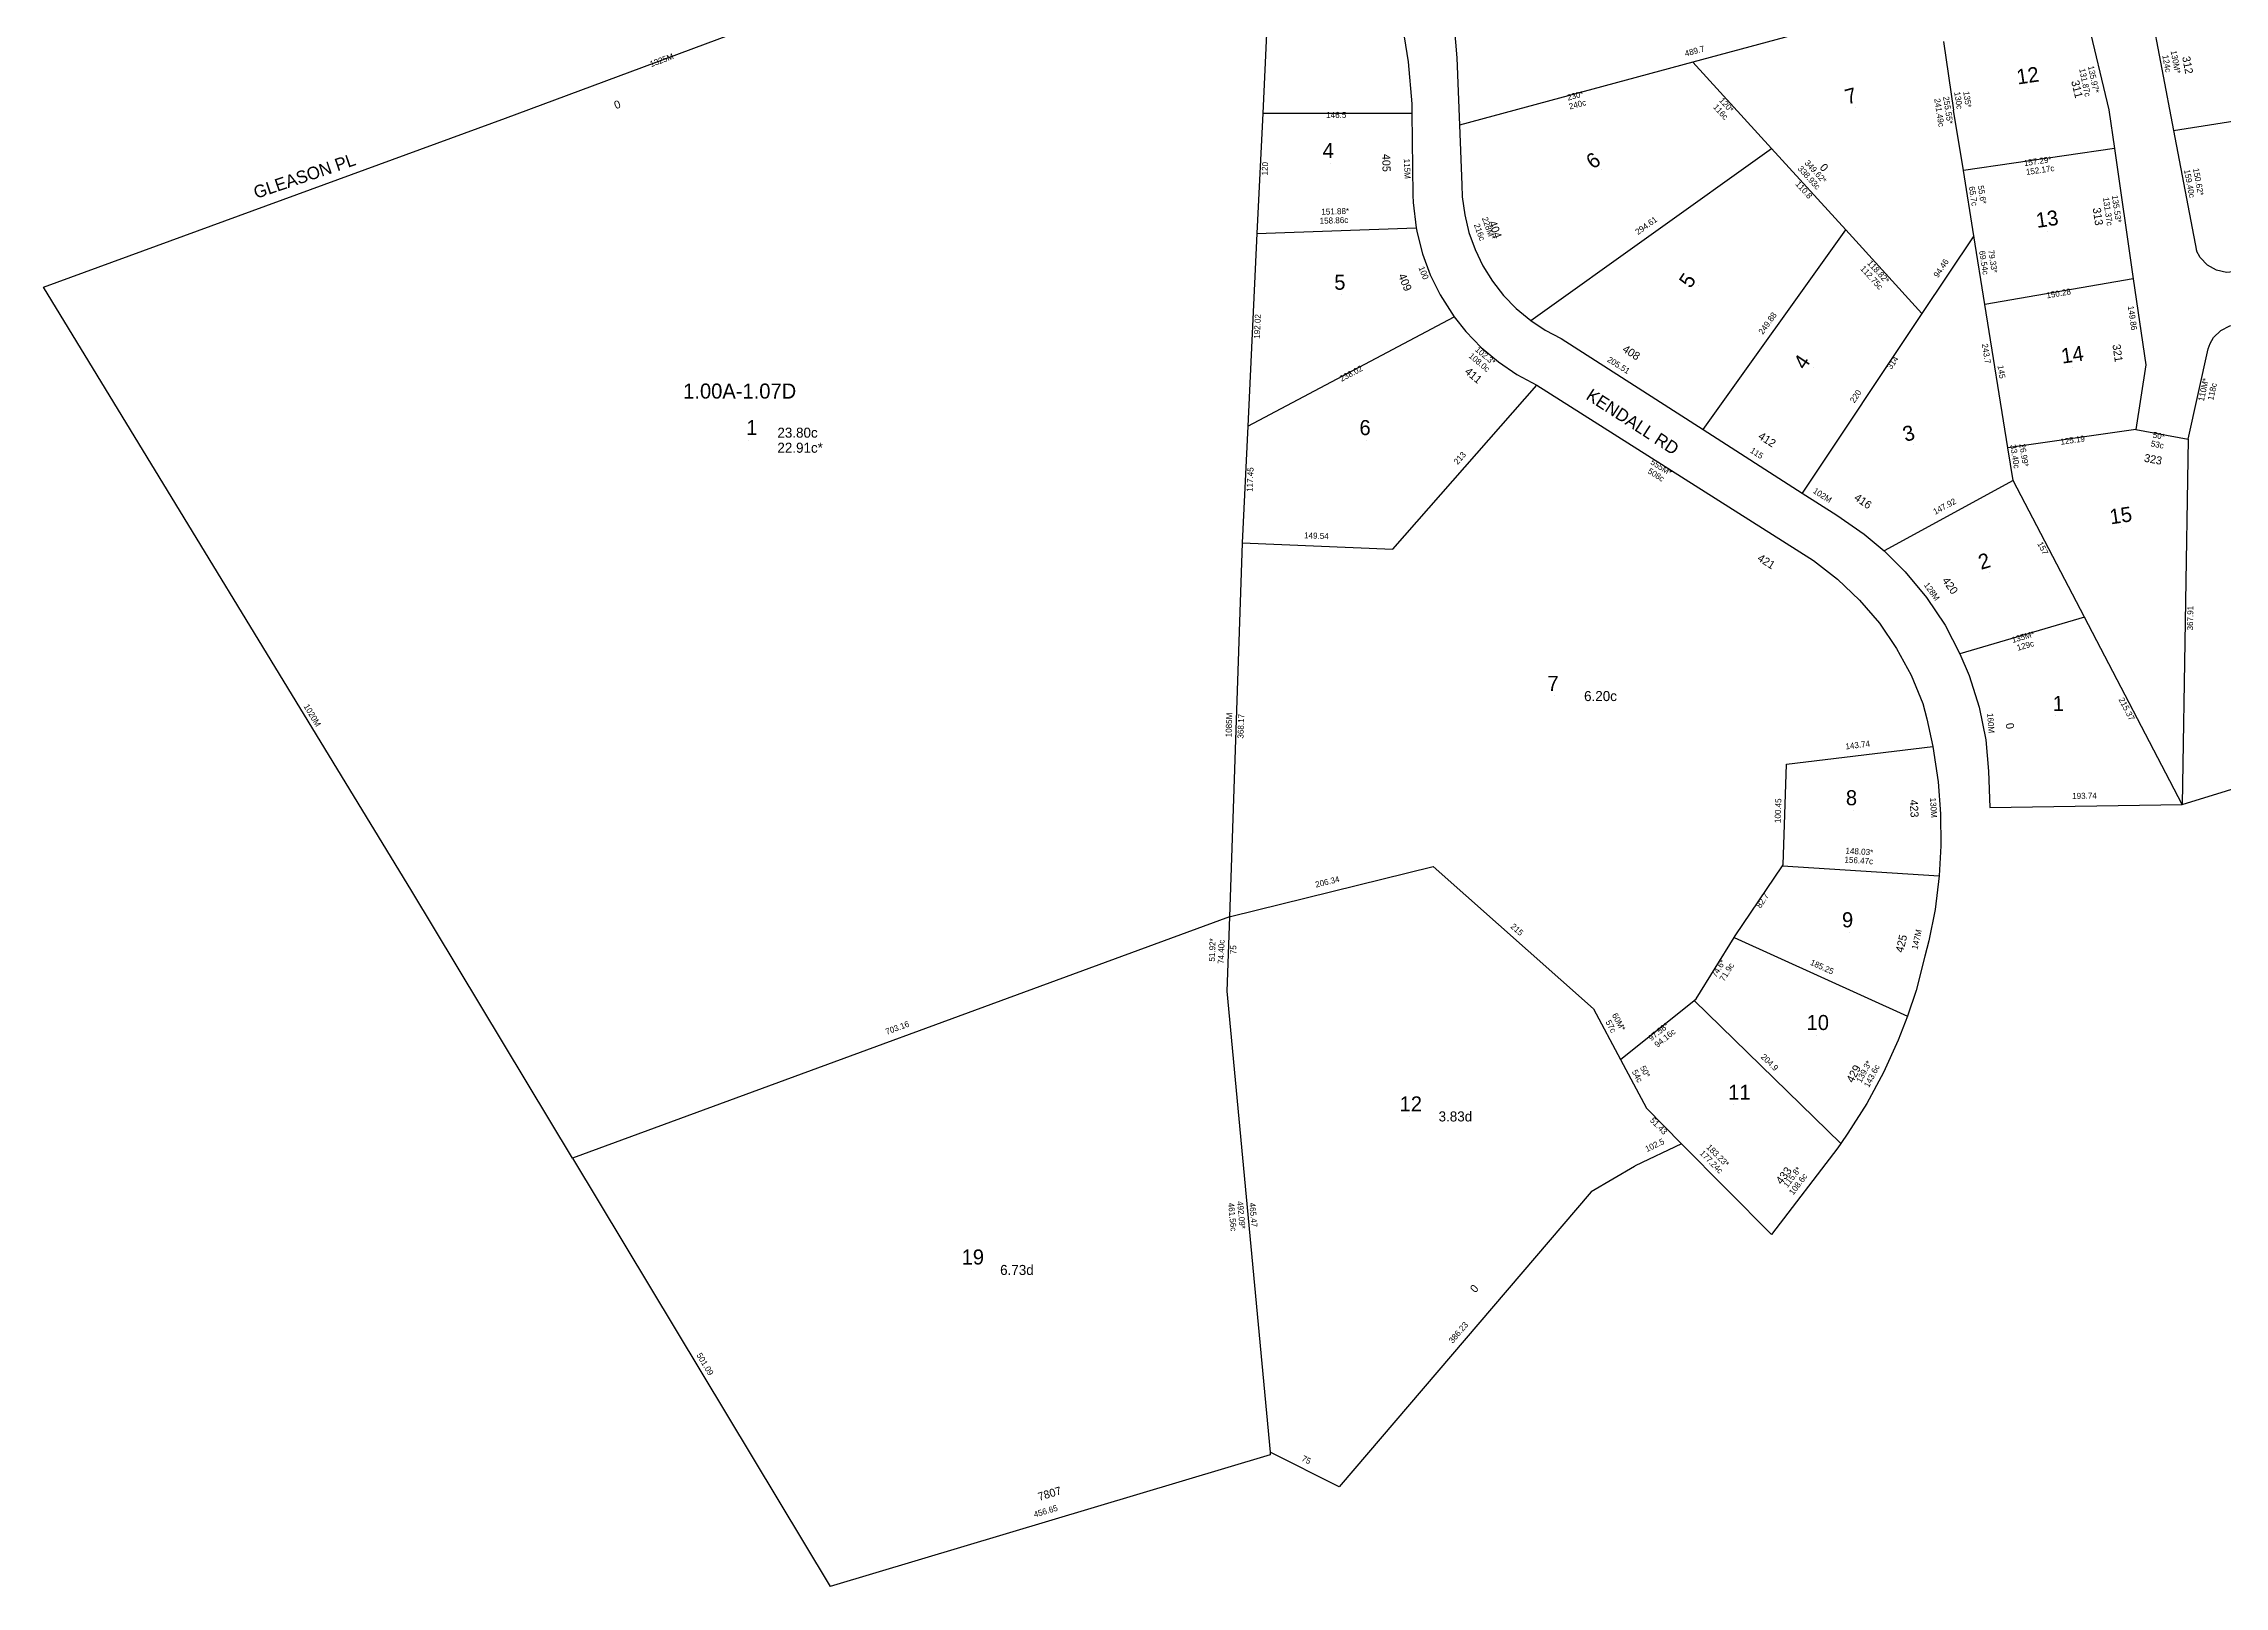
# Model space of a CAD drawing. Extents: x 2546959 to 2550387, y 581906 to 585027.
# Drawn here: x 2546959 to 2549132, y 581906 to 583444 of the extents above; entities that cross this region are included whole.
import ezdxf

# ---------------------------------------------------------------- set-up
doc = ezdxf.new("R2010")
doc.units = 0
for name, color, linetype in [('Level 20', 7, 'Continuous'), ('Level 38', 7, 'Continuous'), ('Level 39', 7, 'Continuous'), ('Level 40', 7, 'Continuous'), ('Level 41', 7, 'Continuous'), ('Level 42', 7, 'Continuous')]:
    doc.layers.add(name, color=color, linetype=linetype)

msp = doc.modelspace()

# ---------------------------------------------------------------- linework, layer by layer
at = {"layer": 'Level 40'}
for p, q in [((2547418.933, 583369.569), (2548187.133, 583655.923)), ((2548186.209, 583640.677), (2548173.506, 583374.598)), ((2548845.598, 583491.199), (2548602.241, 583425.464)), ((2548995.202, 583468.491), (2549016.87, 583378.193)), ((2549058.121, 583479.818), (2549081.302, 583357.597)), ((2548852.159, 583446.26), (2548862.168, 583377.706)), ((2548366.966, 583429.815), (2548369.6, 583362.624)), ((2548602.241, 583425.464), (2548369.6, 583362.624)), ((2548602.241, 583425.464), (2548680.492, 583339.561)), ((2548173.506, 583374.598), (2548167.788, 583254.805)), ((2548173.506, 583374.598), (2548322.179, 583374.593)), ((2548322.049, 583383.932), (2548322.179, 583374.593)), ((2548322.179, 583374.593), (2548323.315, 583293.027)), ((2548871.845, 583317.439), (2548862.168, 583377.706)), ((2549016.87, 583378.193), (2549022.401, 583339.578)), ((2549081.302, 583357.597), (2549259.719, 583385.325)), ((2546958.539, 583201.411), (2547418.933, 583369.569)), ((2548369.6, 583362.624), (2548371.931, 583303.172)), ((2549081.302, 583357.597), (2549104.058, 583237.617)), ((2548440.687, 583168.062), (2548680.492, 583339.561)), ((2548680.492, 583339.561), (2548754.545, 583258.266)), ((2549022.401, 583339.578), (2548871.845, 583317.439)), ((2549022.401, 583339.578), (2549041.175, 583209.556)), ((2548882.268, 583252.518), (2548871.845, 583317.439)), ((2548167.788, 583254.805), (2548158.618, 583062.727)), ((2548167.788, 583254.805), (2548326.552, 583260.472)), ((2548612.434, 583059.418), (2548754.545, 583258.266)), ((2548754.545, 583258.266), (2548830.479, 583174.909)), ((2548882.268, 583252.518), (2548830.479, 583174.909)), ((2548893.294, 583183.852), (2548882.268, 583252.518)), ((2547325.615, 582599.385), (2546958.539, 583201.411)), ((2549041.175, 583209.556), (2548893.294, 583183.852)), ((2549041.175, 583209.556), (2549053.556, 583123.81)), ((2548916.197, 583041.207), (2548893.294, 583183.852)), ((2548158.618, 583062.727), (2548364.202, 583171.818)), ((2548830.479, 583174.909), (2548711.155, 582996.096)), ((2548471.004, 583150.134), (2548612.434, 583059.418)), ((2549095.984, 583049.839), (2549115.828, 583139.833)), ((2549053.556, 583123.81), (2549043.566, 583059.505)), ((2548303.101, 582940.187), (2548446.63, 583103.76)), ((2548446.63, 583103.76), (2548705.276, 582939.858)), ((2548158.618, 583062.727), (2548153.06, 582946.306)), ((2548612.434, 583059.418), (2548711.155, 582996.096)), ((2549043.566, 583059.505), (2548916.197, 583041.207)), ((2549043.566, 583059.505), (2549095.962, 583049.736)), ((2549095.984, 583049.839), (2549089.777, 582685.644)), ((2549095.962, 583049.736), (2549095.984, 583049.839)), ((2548921.436, 583008.579), (2548916.197, 583041.207)), ((2548921.436, 583008.579), (2548793.036, 582938.384)), ((2548992.468, 582872.316), (2548921.436, 583008.579)), ((2548711.155, 582996.096), (2548745.697, 582973.94)), ((2548153.06, 582946.287), (2548140.45, 582573.76)), ((2548153.06, 582946.306), (2548153.06, 582946.287)), ((2548153.06, 582946.306), (2548303.101, 582940.187)), ((2548992.468, 582872.316), (2548868.404, 582835.972)), ((2549089.777, 582685.644), (2548992.468, 582872.316)), ((2548695.695, 582725.95), (2548841.397, 582743.627)), ((2548692.301, 582625.626), (2548695.695, 582725.95)), ((2549089.777, 582685.644), (2549235.186, 582730.658)), ((2548898.081, 582682.54), (2549089.777, 582685.644)), ((2548141.384, 582574.104), (2548343.31, 582623.927)), ((2548343.31, 582623.927), (2548503.266, 582481.876)), ((2548644.362, 582554.848), (2548691.577, 582624.556)), ((2548691.577, 582624.556), (2548692.301, 582625.626)), ((2548691.577, 582624.556), (2548847.726, 582614.448)), ((2547485.72, 582333.191), (2547325.615, 582599.385)), ((2548140.45, 582573.76), (2547485.72, 582333.191)), ((2548140.45, 582573.76), (2548137.945, 582499.756)), ((2548140.45, 582573.76), (2548141.384, 582574.104)), ((2548605.542, 582492.069), (2548643.372, 582553.248)), ((2548643.372, 582553.248), (2548644.362, 582554.848)), ((2548643.372, 582553.248), (2548816.177, 582474.713)), ((2548137.945, 582499.756), (2548180.838, 582040.19)), ((2548503.266, 582481.876), (2548530.137, 582431.402)), ((2548530.137, 582431.402), (2548603.507, 582490.432)), ((2548603.507, 582490.432), (2548605.542, 582492.069)), ((2548603.507, 582490.432), (2548749.665, 582347.91)), ((2548530.137, 582431.402), (2548555.892, 582383.022)), ((2548555.892, 582383.022), (2548590.89, 582347.48)), ((2547485.72, 582333.191), (2547742.428, 581906.383)), ((2548590.89, 582347.48), (2548544.777, 582325.45)), ((2548680.742, 582257.21), (2548590.89, 582347.48)), ((2548746.607, 582343.594), (2548680.742, 582257.21)), ((2548749.665, 582347.91), (2548746.607, 582343.594)), ((2548543.988, 582324.984), (2548500.864, 582299.511)), ((2548544.777, 582325.45), (2548543.988, 582324.984)), ((2548500.864, 582299.511), (2548249.735, 582005.67)), ((2548181.098, 582037.405), (2547742.428, 581906.383)), ((2548249.735, 582005.67), (2548180.838, 582040.19)), ((2548180.838, 582040.19), (2548181.098, 582037.405))]:
    msp.add_line(p, q, dxfattribs=at)
for points in [[(2548319.879, 583611.016), (2548332.974, 583582.446), (2548344.033, 583553.027), (2548353, 583522.905), (2548359.831, 583492.227), (2548364.494, 583461.146), (2548366.966, 583429.815)], [(2548284.022, 583568.754), (2548290.963, 583548.887), (2548302.841, 583508.518), (2548312.007, 583467.447), (2548318.419, 583425.856), (2548322.049, 583383.932)], [(2548323.315, 583293.027), (2548323.605, 583285.597), (2548326.552, 583260.472)], [(2548371.931, 583303.172), (2548372.453, 583291.159), (2548374.826, 583273.284), (2548379.081, 583255.76), (2548385.169, 583238.786), (2548393.023, 583222.554), (2548402.553, 583207.246), (2548413.652, 583193.034), (2548426.196, 583180.08), (2548440.687, 583168.062)], [(2548326.552, 583260.472), (2548327.474, 583255.472), (2548332.798, 583234.491), (2548340.48, 583213.557), (2548350.296, 583193.536), (2548364.202, 583171.818)], [(2549144.535, 583216.772), (2549134.2, 583216.029), (2549124.089, 583218.291), (2549115.056, 583223.368), (2549107.867, 583230.83), (2549104.058, 583237.617)], [(2548364.202, 583171.818), (2548375.89, 583157.088), (2548391.389, 583141.057), (2548408.472, 583126.724), (2548426.952, 583114.247), (2548446.63, 583103.76)], [(2548440.687, 583168.062), (2548455.034, 583158.507), (2548471.004, 583150.134)], [(2549115.828, 583139.833), (2549117.703, 583145.177), (2549121.147, 583151.03), (2549128.416, 583158.133), (2549137.542, 583162.606), (2549147.609, 583163.999)], [(2548745.697, 582973.94), (2548773.109, 582955.073), (2548793.036, 582938.384)], [(2548705.276, 582939.858), (2548722.34, 582928.924), (2548746.406, 582910.365), (2548768.405, 582889.396), (2548788.095, 582866.246), (2548805.263, 582841.168), (2548819.721, 582814.436), (2548831.311, 582786.341)], [(2548793.036, 582938.384), (2548813.969, 582917.638), (2548835.157, 582891.978), (2548853.561, 582864.254), (2548868.404, 582835.972)], [(2548868.404, 582835.972), (2548877.523, 582814.285), (2548887.619, 582782.576), (2548894.363, 582749.99)], [(2548831.311, 582786.341), (2548835.451, 582770.946), (2548841.397, 582743.627)], [(2548841.397, 582743.627), (2548846.741, 582708.233), (2548849.182, 582676.447), (2548849.467, 582644.569), (2548847.726, 582614.448)], [(2548894.363, 582749.99), (2548896.732, 582718.982), (2548898.081, 582682.54)], [(2548847.726, 582614.448), (2548843.579, 582581.12), (2548837.431, 582549.839), (2548833.568, 582534.373)], [(2548833.568, 582534.373), (2548824.655, 582500.335), (2548816.177, 582474.713)], [(2548816.177, 582474.713), (2548806.965, 582450.624), (2548792.371, 582418.609), (2548775.617, 582387.669), (2548756.779, 582357.951), (2548749.665, 582347.91)]]:
    msp.add_lwpolyline(points, dxfattribs=at)
at = {"layer": 'Level 41'}
for p, q in [((2548936.549, 583399.697), (2548936.549, 583399.697)), ((2548764.653, 583380.383), (2548764.653, 583380.383)), ((2548240.71, 583325.024), (2548240.71, 583325.024)), ((2548511.638, 583318.577), (2548511.638, 583318.577)), ((2548955.862, 583256.772), (2548955.862, 583256.772)), ((2548608.208, 583202.692), (2548608.208, 583202.692)), ((2548252.298, 583193.687), (2548252.298, 583193.687)), ((2548722.161, 583121.572), (2548722.161, 583121.572)), ((2548980.971, 583121.572), (2548980.971, 583121.572)), ((2547661.287, 583048.828), (2547661.287, 583048.828)), ((2548277.406, 583048.83), (2548277.406, 583048.83)), ((2548822.595, 583044.315), (2548822.595, 583044.315)), ((2549029.255, 582961.265), (2549029.255, 582961.265)), ((2548897.919, 582916.842), (2548897.919, 582916.842)), ((2548464.752, 582793.883), (2548464.752, 582793.883)), ((2548963.587, 582773.916), (2548963.587, 582773.916)), ((2548762.189, 582679.929), (2548762.189, 582679.929)), ((2548758.326, 582558.25), (2548758.326, 582558.25)), ((2548725.492, 582455.885), (2548725.492, 582455.885)), ((2548319.895, 582374.764), (2548319.895, 582374.764)), ((2548642.44, 582386.353), (2548642.44, 582386.353)), ((2547883.396, 582222.181), (2547883.396, 582222.181))]:
    msp.add_line(p, q, dxfattribs=at)

# ---------------------------------------------------------------- texts
at = {"layer": 'Level 20'}
for s, rotation, p in [('GLEASON PL', 18.728953, (2547170.399, 583289.239)), ('KENDALL RD', 327.122342, (2548494.832, 583090.325))]:
    msp.add_text(s, height=12.4998, rotation=rotation, dxfattribs=at).set_placement(p)
at = {"layer": 'Level 38'}
for s, height, rotation, p in [('12', 14.9998, 8.418172, (2548926.037, 583403.206)), ('7', 15, 15.115842, (2548756.194, 583383.269)), ('4', 15, 0.000147, (2548233.269, 583330.024)), ('6', 15, 35.570825, (2548502.669, 583318.235)), ('13', 14.9998, 8.418172, (2548945.342, 583260.274)), ('5', 15, 0.000147, (2548244.857, 583198.687)), ('5', 15, 56.284389, (2548599.905, 583199.273)), ('14', 14.9998, 8.418172, (2548970.462, 583125.022)), ('4', 15, 56.284389, (2548713.876, 583118.101)), ('1.00A-1.07D', 14.999, 0.000147, (2547595.98, 583090.245)), ('1', 15, 0.000147, (2547658.807, 583053.828)), ('6', 15, 0.000147, (2548269.966, 583053.83)), ('3', 15, 16.327775, (2548814.041, 583046.951)), ('15', 14.9998, 8.418172, (2549018.727, 582964.811)), ('2', 15, 16.327775, (2548889.346, 582919.486)), ('7', 15, 0.000147, (2548457.311, 582798.882)), ('1', 15, 0.927856, (2548961.032, 582778.837)), ('8', 15, 0.000147, (2548754.749, 582684.929)), ('9', 15, 0.000147, (2548750.885, 582563.25)), ('10', 14.9998, 0.000147, (2548715.571, 582460.885)), ('12', 14.9998, 0.000147, (2548309.975, 582379.764)), ('11', 14.9998, 0.000147, (2548637.48, 582391.353)), ('19', 14.9998, 0.000147, (2547873.475, 582227.181))]:
    msp.add_text(s, height=height, rotation=rotation, dxfattribs=at).set_placement(p)
at = {"layer": 'Level 39'}
for s, height, rotation, p in [('312', 7.9999, 280.739742, (2549089.844, 583430.676)), ('311', 7.9999, 283.493425, (2548979.258, 583406.421)), ('0', 8, 20.443447, (2547528.875, 583378.536)), ('405', 7.9999, 270.798231, (2548292.71, 583334.034)), ('0', 8, 312.331197, (2548728.077, 583320.066)), ('404', 7.9999, 289.730503, (2548398.589, 583265.844)), ('313', 7.9999, 278.216344, (2549000.724, 583279.95)), ('409', 7.9999, 292.140994, (2548308.366, 583212.961)), ('408', 7.9999, 327.323022, (2548531.285, 583137.603)), ('321', 7.9999, 278.216406, (2549020.388, 583143.86)), ('411', 7.9999, 320.005192, (2548374.192, 583115.999)), ('412', 7.9999, 327.323022, (2548666.594, 583050.826)), ('323', 7.9999, 349.438769, (2549051.457, 583027.435)), ('416', 7.9999, 325.460122, (2548762.26, 582989.753)), ('421', 7.9999, 327.637844, (2548665.832, 582929.313)), ('420', 7.9999, 305.564964, (2548850.213, 582908.795)), ('0', 8, 279.7012, (2548913.851, 582766.203)), ('423', 7.9999, 273.422206, (2548818.327, 582690.335)), ('425', 7.9999, 75.975317, (2548811.687, 582537.461)), ('429', 7.9999, 62.545447, (2548761.864, 582407.562)), ('433', 7.9999, 52.675742, (2548690.547, 582306.363)), ('0', 8, 49.481458, (2548385.45, 582198.375)), ('7807', 7.9999, 16.629778, (2547950.866, 581991.639))]:
    msp.add_text(s, height=height, rotation=rotation, dxfattribs=at).set_placement(p)
at = {"layer": 'Level 42'}
for s, height, rotation, p in [('489.7', 5.999, 15.115903, (2548595.039, 583431.14)), ('1325M', 5.999, 20.301703, (2547564.076, 583420.503)), ('131.87c', 5.999, 281.913683, (2548987.218, 583418.649)), ('135.97*', 5.999, 281.913683, (2548995.911, 583421.333)), ('124c', 5.999, 280.739736, (2549070.068, 583432.111)), ('130M*', 5.999, 280.739736, (2549078.381, 583436.672)), ('230*', 5.999, 15.115964, (2548477.84, 583387.148)), ('130c', 5.999, 278.688203, (2548862.701, 583395.596)), ('135*', 5.999, 278.688203, (2548871.671, 583396.106)), ('146.5', 5.999, 359.997889, (2548236.813, 583369.967)), ('240c', 5.999, 15.115964, (2548479.662, 583378.26)), ('116c', 5.999, 312.331072, (2548621.999, 583380.392)), ('120*', 5.999, 312.331072, (2548628.024, 583387.012)), ('241.49c', 5.999, 278.734497, (2548842.809, 583388.903)), ('255.55*', 5.999, 278.734497, (2548851.544, 583390.953)), ('157.29*', 5.999, 8.365103, (2548932.605, 583321.835)), ('120', 5.999, 87.266936, (2548178.384, 583312.516)), ('115M', 5.999, 272.194428, (2548314.143, 583329.192)), ('338.93c', 5.999, 312.331317, (2548706.259, 583319.04)), ('349.62*', 5.999, 312.331317, (2548713.143, 583324.717)), ('152.17c', 5.999, 8.365103, (2548934.657, 583312.99)), ('159.40c', 5.999, 280.739464, (2549091.681, 583318.007)), ('150.62*', 5.999, 280.739464, (2549100.609, 583319.319)), ('110.8', 5.999, 312.331194, (2548703.982, 583303.665)), ('65.7c', 5.999, 279.121639, (2548877.196, 583301.263)), ('55.6*', 5.999, 279.121639, (2548886.135, 583302.219)), ('131.37c', 5.999, 278.216339, (2549010.918, 583290.469)), ('135.53*', 5.999, 278.216339, (2549019.766, 583292.521)), ('158.86c', 5.999, 2.044281, (2548230.384, 583264.341)), ('151.88*', 5.999, 2.044281, (2548232.071, 583273.373)), ('216c', 5.999, 290.070739, (2548383.914, 583263.367)), ('228M*', 5.999, 290.070739, (2548391.893, 583269.971)), ('294.61', 5.999, 35.570825, (2548547.481, 583253.108)), ('100', 5.999, 292.140992, (2548328.668, 583220.622)), ('112.75c', 5.999, 312.33165, (2548768.626, 583219.379)), ('118.82*', 5.999, 312.33165, (2548775.605, 583224.951)), ('94.46', 5.999, 56.284481, (2548846.548, 583210.136)), ('69.54c', 5.999, 279.121822, (2548887.489, 583237.149)), ('79.33*', 5.999, 279.121822, (2548896.451, 583237.966)), ('150.28', 5.999, 9.860486, (2548955.145, 583190.002)), ('149.86', 5.999, 278.2164, (2549035.72, 583182.308)), ('192.02', 5.999, 87.266844, (2548170.592, 583149.752)), ('249.88', 5.999, 54.447775, (2548671.979, 583153.595)), ('108.0c', 5.999, 320.005189, (2548378.311, 583131.811)), ('102.3*', 5.999, 320.005189, (2548384.668, 583138.137)), ('243.7', 5.999, 279.121792, (2548890.226, 583144.555)), ('238.02', 5.999, 27.952244, (2548252.189, 583106.93)), ('205.51', 5.999, 327.683342, (2548516.288, 583127.516)), ('314', 5.999, 56.284419, (2548800.082, 583118.832)), ('145', 5.999, 279.121731, (2548905.815, 583123.038)), ('220', 5.999, 56.284389, (2548763.257, 583085.303)), ('110M*', 5.999, 77.565522, (2549111.508, 583087.13)), ('118c', 5.999, 77.565522, (2549120.881, 583088.047)), ('23.80c', 9.9998, 0.000147, (2547689.851, 583051.257)), ('125.19', 5.999, 8.1751, (2548968.997, 583044.127)), ('53c', 5.999, 349.438764, (2549058.297, 583042.631)), ('50*', 5.999, 349.438764, (2549060.199, 583051.322)), ('22.91c*', 9.9998, 0.000147, (2547689.851, 583036.257)), ('213', 5.999, 48.734131, (2548367.832, 583023.94)), ('555M*', 5.999, 327.637839, (2548559.396, 583025.37)), ('115', 5.999, 327.323017, (2548658.737, 583036.95)), ('33.40c', 5.999, 279.121975, (2548918.513, 583043.963)), ('26.99*', 5.999, 279.121975, (2548927.467, 583044.827)), ('117.45', 5.999, 87.266844, (2548163.306, 582997.071)), ('508c', 5.999, 327.637839, (2548556.652, 583016.388)), ('102M', 5.999, 327.322497, (2548721.333, 582996.753)), ('147.92', 5.999, 28.665181, (2548843.796, 582974.317)), ('149.54', 5.999, 357.664744, (2548214.683, 582951.074)), ('157', 5.999, 297.532408, (2548945.326, 582945.656)), ('128M', 5.999, 305.564961, (2548832.164, 582904.395)), ('367.91', 5.999, 89.023486, (2549100.681, 582859.109)), ('135M*', 5.999, 16.327775, (2548921.002, 582846.561)), ('129c', 5.999, 16.327775, (2548926.123, 582838.778)), ('6.20c', 9.9998, 0.000147, (2548493.838, 582788.762)), ('215.37', 5.999, 297.532194, (2549026.318, 582790.345)), ('1020M', 5.999, 301.266031, (2547217.437, 582783.496)), ('1085M', 5.999, 88.061394, (2548142.43, 582752.547)), ('368.17', 5.999, 88.061394, (2548154.347, 582751.271)), ('160M', 5.999, 274.407856, (2548895.428, 582776.612)), ('143.74', 5.999, 6.9174, (2548754.706, 582740.53)), ('100.45', 5.999, 88.062656, (2548689.634, 582667.102)), ('130M', 5.999, 273.422203, (2548838.572, 582692.283)), ('193.74', 5.999, 0.927856, (2548980.326, 582691.158)), ('148.03*', 5.999, 356.295989, (2548754.172, 582636.783)), ('206.34', 5.999, 13.860397, (2548226.762, 582602.793)), ('156.47c', 5.999, 356.295989, (2548753.19, 582627.853)), ('82.7', 5.999, 55.889281, (2548669.674, 582581.814)), ('51.92*', 5.999, 88.061183, (2548125.826, 582529.038)), ('74.40c', 5.999, 88.061183, (2548134.715, 582526.723)), ('215', 5.999, 318.392842, (2548420.035, 582563.252)), ('147M', 5.999, 77.277169, (2548826.052, 582540.735)), ('75', 5.999, 88.061183, (2548147.056, 582536.376)), ('74.6*', 5.999, 58.269025, (2548625.261, 582512.743)), ('71.9c', 5.999, 58.269025, (2548633.425, 582508.833)), ('185.25', 5.999, 335.559594, (2548718.622, 582526.183)), ('703.16', 5.999, 20.174981, (2547798.845, 582456.124)), ('57c', 5.999, 298.029911, (2548514.933, 582468.865)), ('60M*', 5.999, 298.029911, (2548521.394, 582475.821)), ('97.58*', 5.999, 38.818761, (2548560.794, 582449.625)), ('94.16c', 5.999, 38.818761, (2548566.944, 582442.985)), ('54c', 5.999, 298.029056, (2548541.279, 582419.372)), ('50*', 5.999, 298.029056, (2548549.316, 582423.368)), ('204.9', 5.999, 315.721561, (2548669.496, 582433.579)), ('139.3*', 5.999, 62.545447, (2548770.006, 582407.759)), ('143.6c', 5.999, 62.545447, (2548777.69, 582403.098)), ('3.83d', 9.9998, 0.000147, (2548348.839, 582369.765)), ('51.43', 5.999, 314.557156, (2548559.05, 582370.367)), ('102.5', 5.999, 25.5353, (2548556.435, 582339.119)), ('177.24c', 5.999, 314.779817, (2548608.514, 582337.572)), ('183.23*', 5.999, 314.779817, (2548615.296, 582343.587)), ('115.8*', 5.999, 52.675739, (2548696.467, 582303.276)), ('108.6c', 5.999, 52.675739, (2548702.253, 582295.945)), ('461.56c', 5.999, 275.332167, (2548139.049, 582288.471)), ('492.09*', 5.999, 275.332167, (2548147.941, 582290.053)), ('465.47', 5.999, 275.332167, (2548160.125, 582288.579)), ('6.73d', 9.9998, 0.000147, (2547911.845, 582216.766)), ('386.23', 5.999, 49.481456, (2548362.884, 582148.169)), ('501.09', 5.999, 301.025244, (2547608.913, 582136.903)), ('75', 5.999, 333.387794, (2548211.733, 582031.892)), ('456.65', 5.999, 16.629775, (2547946.323, 581974.996))]:
    msp.add_text(s, height=height, rotation=rotation, dxfattribs=at).set_placement(p)

doc.saveas('drawing.dxf')
